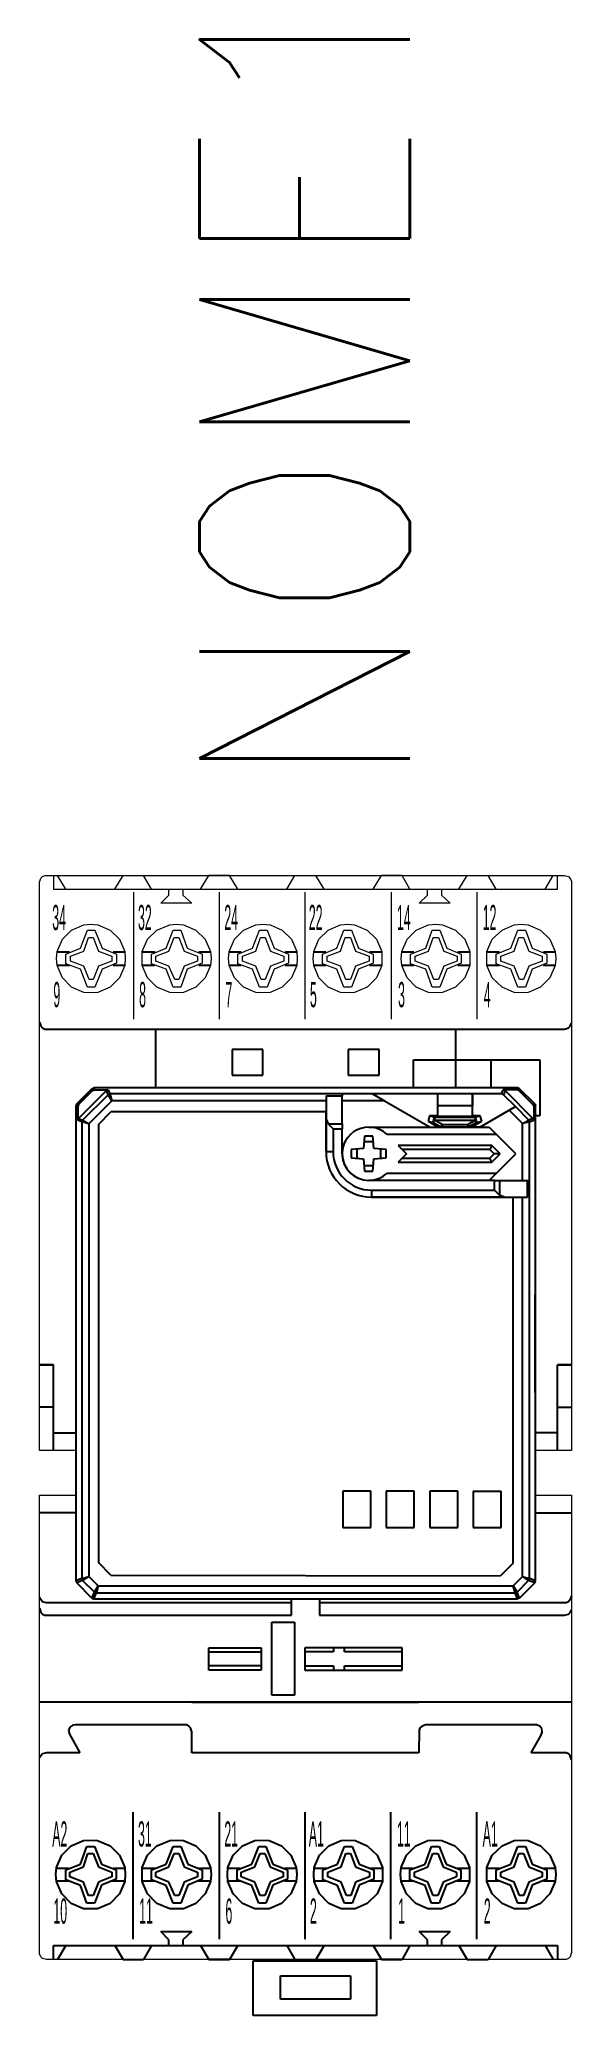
# Model space of a CAD drawing. Header units: millimetres. Extents: x -2 to 1.8, y 0 to 14.1.
import ezdxf
from ezdxf.enums import TextEntityAlignment as Align

# ---------------------------------------------------------------- set-up
doc = ezdxf.new("R2010")
doc.units = ezdxf.units.MM
doc.styles.add('ROMANS', font='romans.shx')
doc.styles.get("Standard").update_dxf_attribs({"font": 'arial.ttf'})

msp = doc.modelspace()

# ---------------------------------------------------------------- linework, layer by layer
at = {"color": 0, "lineweight": 0}
for p, q in [((-1.965, 8.096), (-1.956, 8.125)), ((-1.965, 4.037), (-1.965, 8.096)), ((-1.956, 8.125), (-1.944, 8.137)), ((-1.944, 8.137), (-1.927, 8.145)), ((-1.927, 8.145), (1.781, 8.145)), ((-1.865, 8.145), (-1.865, 8.046)), ((-1.777, 8.046), (-1.836, 8.145)), ((-1.428, 8.046), (-1.369, 8.145)), ((-1.369, 8.145), (-1.224, 8.145)), ((-1.165, 8.046), (-1.224, 8.145)), ((-0.816, 8.046), (-0.757, 8.145)), ((-0.757, 8.145), (-0.608, 8.145)), ((-0.608, 8.145), (-0.757, 8.145)), ((-0.757, 8.145), (-0.608, 8.145)), ((-0.741, 8.145), (-0.62, 8.145)), ((-0.549, 8.046), (-0.608, 8.145)), ((-0.2, 8.046), (-0.142, 8.145)), ((-0.142, 8.145), (0.008, 8.145)), ((0.067, 8.046), (0.008, 8.145)), ((0.416, 8.046), (0.475, 8.145)), ((0.624, 8.145), (0.475, 8.145)), ((0.475, 8.145), (0.624, 8.145)), ((0.487, 8.145), (0.608, 8.145)), ((0.678, 8.046), (0.624, 8.145)), ((1.028, 8.046), (1.086, 8.145)), ((1.086, 8.145), (1.236, 8.145)), ((1.295, 8.046), (1.236, 8.145)), ((1.644, 8.046), (1.702, 8.145)), ((1.732, 8.046), (1.732, 8.145)), ((1.781, 8.145), (1.811, 8.137)), ((1.781, 8.145), (1.781, 8.145)), ((1.811, 8.137), (1.827, 8.116)), ((1.827, 8.116), (1.831, 8.1)), ((1.831, 8.1), (1.831, 4.037)), ((-1.865, 8.046), (1.732, 8.046)), ((-1.295, 8.025), (-1.295, 7.117)), ((-1.099, 7.946), (-1.041, 8.004)), ((-0.878, 7.946), (-1.099, 7.946)), ((-1.041, 8.004), (-1.041, 8.046)), ((-0.941, 8.046), (-0.941, 8.004)), ((-0.941, 8.004), (-0.878, 7.946)), ((-0.683, 8.025), (-0.683, 7.117)), ((-0.071, 8.025), (-0.071, 7.117)), ((0.545, 8.025), (0.545, 7.117)), ((0.745, 7.946), (0.803, 8.004)), ((0.966, 7.946), (0.745, 7.946)), ((0.803, 8.004), (0.803, 8.046)), ((0.903, 8.046), (0.903, 8.004)), ((0.903, 8.004), (0.966, 7.946)), ((1.157, 8.025), (1.157, 7.117)), ((-1.736, 7.754), (-1.648, 7.792)), ((-1.648, 7.792), (-1.598, 7.796)), ((-1.598, 7.796), (-1.548, 7.792)), ((-1.548, 7.792), (-1.461, 7.754)), ((-1.128, 7.754), (-1.036, 7.792)), ((-1.036, 7.792), (-0.987, 7.796)), ((-0.987, 7.796), (-0.937, 7.792)), ((-0.937, 7.792), (-0.849, 7.754)), ((-0.508, 7.754), (-0.42, 7.792)), ((-0.42, 7.792), (-0.37, 7.796)), ((-0.37, 7.796), (-0.32, 7.792)), ((-0.32, 7.792), (-0.233, 7.754)), ((0.096, 7.754), (0.183, 7.792)), ((0.183, 7.792), (0.233, 7.796)), ((0.233, 7.796), (0.283, 7.792)), ((0.283, 7.792), (0.374, 7.754)), ((0.724, 7.754), (0.811, 7.792)), ((0.811, 7.792), (0.862, 7.796)), ((0.862, 7.796), (0.912, 7.792)), ((0.912, 7.792), (1.003, 7.754)), ((1.336, 7.754), (1.423, 7.792)), ((1.423, 7.792), (1.473, 7.796)), ((1.473, 7.796), (1.523, 7.792)), ((1.523, 7.792), (1.611, 7.754)), ((-1.84, 7.6), (-1.802, 7.688)), ((-1.802, 7.688), (-1.736, 7.754)), ((-1.777, 7.583), (-1.673, 7.625)), ((-1.673, 7.625), (-1.623, 7.754)), ((-1.673, 7.625), (-1.673, 7.625)), ((-1.648, 7.604), (-1.615, 7.7)), ((-1.623, 7.754), (-1.569, 7.754)), ((-1.615, 7.7), (-1.582, 7.7)), ((-1.582, 7.7), (-1.544, 7.604)), ((-1.569, 7.754), (-1.519, 7.625)), ((-1.519, 7.625), (-1.415, 7.583)), ((-1.461, 7.754), (-1.394, 7.688)), ((-1.394, 7.688), (-1.357, 7.6)), ((-1.232, 7.6), (-1.194, 7.688)), ((-1.194, 7.688), (-1.128, 7.754)), ((-1.165, 7.583), (-1.061, 7.625)), ((-1.061, 7.625), (-1.011, 7.754)), ((-1.061, 7.625), (-1.061, 7.625)), ((-1.041, 7.604), (-1.003, 7.7)), ((-1.011, 7.754), (-0.957, 7.754)), ((-1.003, 7.7), (-0.97, 7.7)), ((-0.97, 7.7), (-0.932, 7.604)), ((-0.957, 7.754), (-0.912, 7.625)), ((-0.912, 7.625), (-0.803, 7.583)), ((-0.849, 7.754), (-0.782, 7.688)), ((-0.782, 7.688), (-0.745, 7.6)), ((-0.612, 7.6), (-0.574, 7.688)), ((-0.574, 7.688), (-0.508, 7.754)), ((-0.549, 7.583), (-0.445, 7.625)), ((-0.445, 7.625), (-0.395, 7.754)), ((-0.445, 7.625), (-0.445, 7.625)), ((-0.42, 7.604), (-0.387, 7.7)), ((-0.395, 7.754), (-0.341, 7.754)), ((-0.387, 7.7), (-0.354, 7.7)), ((-0.354, 7.7), (-0.316, 7.604)), ((-0.341, 7.754), (-0.291, 7.625)), ((-0.291, 7.625), (-0.187, 7.583)), ((-0.233, 7.754), (-0.167, 7.688)), ((-0.167, 7.688), (-0.129, 7.6)), ((-0.008, 7.6), (0.029, 7.688)), ((0.029, 7.688), (0.096, 7.754)), ((0.054, 7.583), (0.158, 7.625)), ((0.158, 7.625), (0.208, 7.754)), ((0.158, 7.625), (0.158, 7.625)), ((0.183, 7.604), (0.216, 7.7)), ((0.208, 7.754), (0.262, 7.754)), ((0.216, 7.7), (0.254, 7.7)), ((0.254, 7.7), (0.291, 7.604)), ((0.262, 7.754), (0.312, 7.625)), ((0.312, 7.625), (0.416, 7.583)), ((0.374, 7.754), (0.441, 7.688)), ((0.441, 7.688), (0.479, 7.6)), ((0.62, 7.6), (0.658, 7.688)), ((0.658, 7.688), (0.724, 7.754)), ((0.683, 7.583), (0.791, 7.625)), ((0.791, 7.625), (0.837, 7.754)), ((0.791, 7.625), (0.791, 7.625)), ((0.811, 7.604), (0.845, 7.7)), ((0.837, 7.754), (0.891, 7.754)), ((0.845, 7.7), (0.882, 7.7)), ((0.882, 7.7), (0.92, 7.604)), ((0.891, 7.754), (0.941, 7.625)), ((0.941, 7.625), (1.045, 7.583)), ((1.003, 7.754), (1.07, 7.688)), ((1.07, 7.688), (1.107, 7.6)), ((1.228, 7.6), (1.265, 7.688)), ((1.265, 7.688), (1.336, 7.754)), ((1.295, 7.583), (1.399, 7.625)), ((1.399, 7.625), (1.448, 7.754)), ((1.399, 7.625), (1.399, 7.625)), ((1.423, 7.604), (1.457, 7.7)), ((1.448, 7.754), (1.503, 7.754)), ((1.457, 7.7), (1.49, 7.7)), ((1.49, 7.7), (1.527, 7.604)), ((1.503, 7.754), (1.552, 7.625)), ((1.552, 7.625), (1.656, 7.583)), ((1.611, 7.754), (1.677, 7.688)), ((1.677, 7.688), (1.715, 7.6)), ((-1.844, 7.55), (-1.84, 7.6)), ((-1.84, 7.5), (-1.844, 7.55)), ((-1.844, 7.55), (-1.844, 7.55)), ((-1.802, 7.413), (-1.84, 7.5)), ((-1.777, 7.513), (-1.777, 7.583)), ((-1.673, 7.475), (-1.777, 7.513)), ((-1.744, 7.567), (-1.648, 7.604)), ((-1.744, 7.533), (-1.744, 7.567)), ((-1.648, 7.496), (-1.744, 7.533)), ((-1.648, 7.604), (-1.648, 7.604)), ((-1.611, 7.4), (-1.648, 7.496)), ((-1.544, 7.496), (-1.582, 7.4)), ((-1.544, 7.604), (-1.448, 7.567)), ((-1.448, 7.533), (-1.544, 7.496)), ((-1.415, 7.517), (-1.519, 7.475)), ((-1.448, 7.567), (-1.448, 7.533)), ((-1.415, 7.583), (-1.415, 7.517)), ((-1.357, 7.5), (-1.394, 7.413)), ((-1.357, 7.6), (-1.353, 7.55)), ((-1.353, 7.55), (-1.357, 7.5)), ((-1.232, 7.55), (-1.232, 7.6)), ((-1.232, 7.5), (-1.232, 7.55)), ((-1.232, 7.55), (-1.232, 7.55)), ((-1.194, 7.413), (-1.232, 7.5)), ((-1.165, 7.513), (-1.165, 7.583)), ((-1.061, 7.475), (-1.165, 7.513)), ((-1.136, 7.567), (-1.041, 7.604)), ((-1.136, 7.533), (-1.136, 7.567)), ((-1.041, 7.496), (-1.136, 7.533)), ((-1.041, 7.604), (-1.041, 7.604)), ((-0.999, 7.4), (-1.041, 7.496)), ((-0.932, 7.496), (-0.97, 7.4)), ((-0.932, 7.604), (-0.837, 7.567)), ((-0.837, 7.533), (-0.932, 7.496)), ((-0.803, 7.517), (-0.912, 7.475)), ((-0.837, 7.567), (-0.837, 7.533)), ((-0.803, 7.583), (-0.803, 7.517)), ((-0.745, 7.5), (-0.782, 7.413)), ((-0.745, 7.6), (-0.741, 7.55)), ((-0.741, 7.55), (-0.745, 7.5)), ((-0.616, 7.55), (-0.612, 7.6)), ((-0.612, 7.5), (-0.616, 7.55)), ((-0.616, 7.55), (-0.616, 7.55)), ((-0.574, 7.413), (-0.612, 7.5)), ((-0.549, 7.513), (-0.549, 7.583)), ((-0.445, 7.475), (-0.549, 7.513)), ((-0.516, 7.567), (-0.42, 7.604)), ((-0.516, 7.533), (-0.516, 7.567)), ((-0.42, 7.496), (-0.516, 7.533)), ((-0.42, 7.604), (-0.42, 7.604)), ((-0.383, 7.4), (-0.42, 7.496)), ((-0.316, 7.496), (-0.354, 7.4)), ((-0.316, 7.604), (-0.221, 7.567)), ((-0.221, 7.533), (-0.316, 7.496)), ((-0.187, 7.517), (-0.291, 7.475)), ((-0.221, 7.567), (-0.221, 7.533)), ((-0.187, 7.583), (-0.187, 7.517)), ((-0.129, 7.5), (-0.167, 7.413)), ((-0.129, 7.6), (-0.125, 7.55)), ((-0.125, 7.55), (-0.129, 7.5)), ((-0.013, 7.55), (-0.008, 7.6)), ((-0.008, 7.5), (-0.013, 7.55)), ((-0.013, 7.55), (-0.013, 7.55)), ((0.029, 7.413), (-0.008, 7.5)), ((0.054, 7.513), (0.054, 7.583)), ((0.158, 7.475), (0.054, 7.513)), ((0.087, 7.567), (0.183, 7.604)), ((0.087, 7.533), (0.087, 7.567)), ((0.183, 7.496), (0.087, 7.533)), ((0.183, 7.604), (0.183, 7.604)), ((0.221, 7.4), (0.183, 7.496)), ((0.291, 7.496), (0.254, 7.4)), ((0.291, 7.604), (0.387, 7.567)), ((0.387, 7.533), (0.291, 7.496)), ((0.416, 7.517), (0.312, 7.475)), ((0.387, 7.567), (0.387, 7.533)), ((0.416, 7.583), (0.416, 7.517)), ((0.479, 7.5), (0.441, 7.413)), ((0.479, 7.6), (0.479, 7.55)), ((0.479, 7.55), (0.479, 7.5)), ((0.616, 7.55), (0.62, 7.6)), ((0.62, 7.5), (0.616, 7.55)), ((0.616, 7.55), (0.616, 7.55)), ((0.658, 7.413), (0.62, 7.5)), ((0.683, 7.513), (0.683, 7.583)), ((0.791, 7.475), (0.683, 7.513)), ((0.716, 7.567), (0.811, 7.604)), ((0.716, 7.533), (0.716, 7.567)), ((0.811, 7.496), (0.716, 7.533)), ((0.811, 7.604), (0.811, 7.604)), ((0.849, 7.4), (0.811, 7.496)), ((0.92, 7.496), (0.882, 7.4)), ((0.92, 7.604), (1.016, 7.567)), ((1.016, 7.533), (0.92, 7.496)), ((1.045, 7.517), (0.941, 7.475)), ((1.016, 7.567), (1.016, 7.533)), ((1.045, 7.583), (1.045, 7.517)), ((1.107, 7.5), (1.07, 7.413)), ((1.107, 7.6), (1.107, 7.55)), ((1.107, 7.55), (1.107, 7.5)), ((1.228, 7.55), (1.228, 7.6)), ((1.228, 7.5), (1.228, 7.55)), ((1.228, 7.55), (1.228, 7.55)), ((1.265, 7.413), (1.228, 7.5)), ((1.295, 7.513), (1.295, 7.583)), ((1.399, 7.475), (1.295, 7.513)), ((1.328, 7.567), (1.423, 7.604)), ((1.328, 7.533), (1.328, 7.567)), ((1.423, 7.496), (1.328, 7.533)), ((1.423, 7.604), (1.423, 7.604)), ((1.461, 7.4), (1.423, 7.496)), ((1.527, 7.496), (1.49, 7.4)), ((1.527, 7.604), (1.623, 7.567)), ((1.623, 7.533), (1.527, 7.496)), ((1.656, 7.517), (1.552, 7.475)), ((1.623, 7.567), (1.623, 7.533)), ((1.656, 7.583), (1.656, 7.517)), ((1.715, 7.5), (1.677, 7.413)), ((1.715, 7.6), (1.719, 7.55)), ((1.719, 7.55), (1.715, 7.5)), ((-1.736, 7.346), (-1.802, 7.413)), ((-1.648, 7.309), (-1.736, 7.346)), ((-1.623, 7.346), (-1.673, 7.475)), ((-1.569, 7.346), (-1.623, 7.346)), ((-1.582, 7.4), (-1.611, 7.4)), ((-1.519, 7.475), (-1.569, 7.346)), ((-1.461, 7.346), (-1.548, 7.309)), ((-1.394, 7.413), (-1.461, 7.346)), ((-1.128, 7.346), (-1.194, 7.413)), ((-1.036, 7.309), (-1.128, 7.346)), ((-1.011, 7.346), (-1.061, 7.475)), ((-0.957, 7.346), (-1.011, 7.346)), ((-0.97, 7.4), (-0.999, 7.4)), ((-0.912, 7.475), (-0.957, 7.346)), ((-0.849, 7.346), (-0.937, 7.309)), ((-0.782, 7.413), (-0.849, 7.346)), ((-0.508, 7.346), (-0.574, 7.413)), ((-0.42, 7.309), (-0.508, 7.346)), ((-0.395, 7.346), (-0.445, 7.475)), ((-0.341, 7.346), (-0.395, 7.346)), ((-0.354, 7.4), (-0.383, 7.4)), ((-0.291, 7.475), (-0.341, 7.346)), ((-0.233, 7.346), (-0.32, 7.309)), ((-0.167, 7.413), (-0.233, 7.346)), ((0.096, 7.346), (0.029, 7.413)), ((0.183, 7.309), (0.096, 7.346)), ((0.208, 7.346), (0.158, 7.475)), ((0.262, 7.346), (0.208, 7.346)), ((0.254, 7.4), (0.221, 7.4)), ((0.312, 7.475), (0.262, 7.346)), ((0.374, 7.346), (0.283, 7.309)), ((0.441, 7.413), (0.374, 7.346)), ((0.724, 7.346), (0.658, 7.413)), ((0.811, 7.309), (0.724, 7.346)), ((0.837, 7.346), (0.791, 7.475)), ((0.891, 7.346), (0.837, 7.346)), ((0.882, 7.4), (0.849, 7.4)), ((0.941, 7.475), (0.891, 7.346)), ((1.003, 7.346), (0.912, 7.309)), ((1.07, 7.413), (1.003, 7.346)), ((1.336, 7.346), (1.265, 7.413)), ((1.423, 7.309), (1.336, 7.346)), ((1.448, 7.346), (1.399, 7.475)), ((1.503, 7.346), (1.448, 7.346)), ((1.49, 7.4), (1.461, 7.4)), ((1.552, 7.475), (1.503, 7.346)), ((1.611, 7.346), (1.523, 7.309)), ((1.677, 7.413), (1.611, 7.346)), ((-1.598, 7.305), (-1.648, 7.309)), ((-1.548, 7.309), (-1.598, 7.305)), ((-0.987, 7.305), (-1.036, 7.309)), ((-0.937, 7.309), (-0.987, 7.305)), ((-0.37, 7.305), (-0.42, 7.309)), ((-0.32, 7.309), (-0.37, 7.305)), ((0.233, 7.305), (0.183, 7.309)), ((0.283, 7.309), (0.233, 7.305)), ((0.862, 7.305), (0.811, 7.309)), ((0.912, 7.309), (0.862, 7.305)), ((1.473, 7.305), (1.423, 7.309)), ((1.523, 7.309), (1.473, 7.305)), ((-1.705, 4.037), (-1.965, 4.037)), ((1.831, 4.037), (1.575, 4.037)), ((-1.965, 0.441), (-1.965, 3.717)), ((-1.965, 3.717), (-1.705, 3.717)), ((1.575, 3.717), (1.831, 3.717)), ((1.831, 3.717), (1.831, 0.45)), ((-1.956, 0.42), (-1.965, 0.441)), ((1.831, 0.45), (1.823, 0.42)), ((-1.944, 0.408), (-1.956, 0.42)), ((-1.915, 0.399), (-1.944, 0.408)), ((1.794, 0.399), (-1.915, 0.399)), ((1.811, 0.408), (1.794, 0.399)), ((1.823, 0.42), (1.811, 0.408))]:
    msp.add_line(p, q, dxfattribs=at)
at = {"color": 0}
for p, q in [((-1.752, 7.596), (-1.836, 7.596)), ((-1.836, 7.504), (-1.752, 7.504)), ((-1.357, 7.596), (-1.44, 7.596)), ((-1.44, 7.504), (-1.357, 7.504)), ((-1.14, 7.596), (-1.228, 7.596)), ((-1.228, 7.504), (-1.145, 7.504)), ((-0.745, 7.596), (-0.828, 7.596)), ((-0.828, 7.504), (-0.745, 7.504)), ((-0.525, 7.596), (-0.608, 7.596)), ((-0.608, 7.504), (-0.525, 7.504)), ((-0.125, 7.596), (-0.212, 7.596)), ((-0.212, 7.504), (-0.125, 7.504)), ((0.079, 7.596), (-0.004, 7.596)), ((-0.004, 7.504), (0.079, 7.504)), ((0.479, 7.596), (0.391, 7.596)), ((0.391, 7.504), (0.479, 7.504)), ((0.707, 7.596), (0.624, 7.596)), ((0.624, 7.504), (0.707, 7.504)), ((1.107, 7.596), (1.02, 7.596)), ((1.02, 7.504), (1.107, 7.504)), ((1.319, 7.596), (1.232, 7.596)), ((1.232, 7.504), (1.319, 7.504)), ((1.715, 7.596), (1.631, 7.596)), ((1.631, 7.504), (1.715, 7.504)), ((-1.965, 7.096), (-1.956, 7.067)), ((-1.956, 7.067), (-1.944, 7.055)), ((1.811, 7.055), (1.823, 7.067)), ((1.823, 7.067), (1.831, 7.088)), ((-1.944, 7.055), (-1.927, 7.047)), ((-1.927, 7.047), (1.781, 7.047)), ((-1.136, 7.047), (1.003, 7.047)), ((-1.136, 6.626), (-1.136, 7.047)), ((1.003, 7.047), (1.003, 6.626)), ((1.781, 7.047), (1.811, 7.055)), ((-0.37, 6.901), (-0.591, 6.901)), ((-0.591, 6.901), (-0.591, 6.718)), ((-0.37, 6.718), (-0.37, 6.901)), ((0.458, 6.901), (0.237, 6.901)), ((0.237, 6.901), (0.237, 6.718)), ((0.458, 6.718), (0.458, 6.901)), ((0.703, 6.626), (0.703, 6.826)), ((0.703, 6.826), (1.606, 6.826)), ((1.257, 6.826), (1.257, 6.626)), ((1.606, 6.826), (1.606, 6.426)), ((-0.591, 6.718), (-0.37, 6.718)), ((-0.591, 6.718), (-0.591, 6.718)), ((0.237, 6.718), (0.458, 6.718)), ((-1.705, 6.498), (-1.705, 3.104)), ((-1.705, 6.498), (-1.692, 6.493)), ((-1.699, 6.512), (-1.591, 6.62)), ((-1.699, 6.512), (-1.687, 6.507)), ((-1.687, 6.409), (-1.488, 6.607)), ((-1.687, 6.507), (-1.586, 6.607)), ((-1.657, 6.397), (-1.476, 6.578)), ((-1.449, 6.533), (-1.612, 6.37)), ((-1.591, 6.62), (-1.586, 6.607)), ((1.447, 6.626), (-1.577, 6.626)), ((-1.577, 6.626), (-1.572, 6.613)), ((-1.572, 6.613), (-1.474, 6.613)), ((-1.476, 6.578), (-1.488, 6.607)), ((-1.474, 6.613), (-1.462, 6.583)), ((0.195, 6.583), (-1.462, 6.583)), ((0.08, 6.533), (-1.449, 6.533)), ((0.08, 6.569), (0.08, 6.404)), ((0.08, 6.569), (0.195, 6.569)), ((0.195, 6.583), (0.195, 6.584)), ((0.411, 6.584), (0.195, 6.584)), ((0.195, 6.369), (0.195, 6.569)), ((0.497, 6.534), (0.195, 6.534)), ((0.411, 6.584), (0.411, 6.584)), ((0.875, 6.584), (0.411, 6.584)), ((0.497, 6.534), (0.823, 6.346)), ((1.125, 6.584), (0.875, 6.584)), ((0.875, 6.584), (0.875, 6.426)), ((0.875, 6.584), (0.875, 6.498)), ((1.125, 6.498), (0.875, 6.498)), ((0.875, 6.498), (0.875, 6.424)), ((1.332, 6.584), (1.125, 6.584)), ((1.125, 6.498), (1.125, 6.584)), ((1.125, 6.584), (1.125, 6.498)), ((1.125, 6.424), (1.125, 6.498)), ((1.332, 6.584), (1.344, 6.613)), ((1.441, 6.613), (1.344, 6.613)), ((1.358, 6.607), (1.346, 6.578)), ((1.346, 6.578), (1.431, 6.493)), ((1.358, 6.607), (1.556, 6.409)), ((1.447, 6.626), (1.441, 6.613)), ((1.461, 6.62), (1.455, 6.607)), ((1.556, 6.507), (1.455, 6.607)), ((1.569, 6.512), (1.461, 6.62)), ((1.569, 6.512), (1.556, 6.507)), ((1.575, 6.498), (1.562, 6.493)), ((1.575, 3.104), (1.575, 6.498)), ((-1.692, 6.493), (-1.692, 6.395)), ((-1.662, 6.383), (-1.692, 6.395)), ((-1.687, 6.409), (-1.657, 6.397)), ((-1.662, 6.383), (-1.662, 3.122)), ((-1.612, 6.37), (-1.612, 3.135)), ((-1.545, 6.366), (-1.455, 6.456)), ((-1.545, 6.366), (-1.545, 3.236)), ((0.08, 6.456), (-1.455, 6.456)), ((0.08, 6.171), (0.08, 6.456)), ((0.08, 6.404), (0.08, 6.171)), ((0.094, 6.369), (0.195, 6.369)), ((0.809, 6.389), (0.878, 6.349)), ((0.809, 6.389), (0.845, 6.379)), ((0.875, 6.426), (0.819, 6.426)), ((0.855, 6.416), (0.819, 6.426)), ((0.845, 6.379), (0.898, 6.349)), ((1.144, 6.416), (0.855, 6.416)), ((0.855, 6.396), (1.144, 6.396)), ((0.908, 6.366), (0.855, 6.396)), ((0.875, 6.424), (1.125, 6.424)), ((0.908, 6.366), (1.092, 6.366)), ((1.092, 6.366), (1.144, 6.396)), ((1.154, 6.379), (1.102, 6.349)), ((1.121, 6.349), (1.191, 6.389)), ((1.181, 6.426), (1.125, 6.426)), ((1.181, 6.426), (1.144, 6.416)), ((1.154, 6.379), (1.191, 6.389)), ((1.177, 6.346), (1.386, 6.467)), ((1.483, 6.371), (1.386, 6.467)), ((1.431, 6.493), (1.431, 6.493)), ((1.527, 6.397), (1.431, 6.493)), ((1.483, 5.966), (1.483, 6.371)), ((1.556, 6.409), (1.527, 6.397)), ((1.533, 6.383), (1.562, 6.395)), ((1.533, 5.966), (1.533, 6.383)), ((1.562, 6.493), (1.562, 6.395)), ((1.606, 6.426), (1.575, 6.426)), ((1.606, 6.426), (1.606, 6.426)), ((0.13, 6.333), (0.195, 6.333)), ((0.13, 6.333), (0.13, 6.171)), ((0.195, 6.156), (0.195, 6.333)), ((0.355, 6.281), (0.347, 6.194)), ((0.418, 6.241), (0.351, 6.241)), ((0.415, 6.281), (0.355, 6.281)), ((0.385, 6.346), (1.245, 6.346)), ((0.422, 6.194), (0.415, 6.281)), ((0.513, 6.296), (1.295, 6.296)), ((0.594, 6.216), (0.654, 6.156)), ((1.262, 6.216), (0.594, 6.216)), ((0.875, 6.346), (0.875, 6.346)), ((0.898, 6.349), (0.878, 6.349)), ((0.892, 6.346), (0.908, 6.346)), ((1.092, 6.346), (0.908, 6.346)), ((1.092, 6.346), (0.908, 6.346)), ((1.092, 6.346), (0.908, 6.346)), ((1.092, 6.346), (1.108, 6.346)), ((1.121, 6.349), (1.102, 6.349)), ((1.108, 6.346), (1.111, 6.346)), ((1.125, 6.346), (1.108, 6.346)), ((1.125, 6.346), (1.111, 6.346)), ((1.177, 6.346), (1.125, 6.346)), ((1.125, 6.346), (1.125, 6.346)), ((1.245, 6.346), (1.295, 6.296)), ((1.262, 6.216), (1.25, 6.187)), ((1.322, 6.156), (1.262, 6.216)), ((1.435, 6.156), (1.295, 6.296)), ((0.347, 6.194), (0.26, 6.186)), ((0.26, 6.186), (0.26, 6.126)), ((0.26, 6.126), (0.347, 6.119)), ((0.3, 6.19), (0.3, 6.123)), ((0.347, 6.119), (0.355, 6.031)), ((0.351, 6.071), (0.418, 6.071)), ((0.415, 6.031), (0.422, 6.119)), ((0.51, 6.186), (0.422, 6.194)), ((0.422, 6.119), (0.51, 6.126)), ((0.47, 6.123), (0.47, 6.19)), ((0.51, 6.126), (0.51, 6.186)), ((0.654, 6.156), (0.594, 6.096)), ((0.594, 6.096), (1.262, 6.096)), ((1.25, 6.187), (0.623, 6.187)), ((0.623, 6.125), (1.25, 6.125)), ((1.28, 6.156), (1.25, 6.187)), ((1.25, 6.125), (1.28, 6.156)), ((1.262, 6.096), (1.25, 6.125)), ((1.262, 6.096), (1.322, 6.156)), ((1.322, 6.156), (1.28, 6.156)), ((1.295, 6.016), (1.435, 6.156)), ((0.355, 6.031), (0.415, 6.031)), ((1.282, 5.966), (0.385, 5.966)), ((1.295, 6.016), (0.513, 6.016)), ((1.245, 5.966), (1.295, 6.016)), ((1.282, 5.896), (1.282, 5.966)), ((1.317, 5.966), (1.517, 5.966)), ((1.317, 5.966), (1.317, 5.861)), ((1.517, 5.846), (1.517, 5.966)), ((1.532, 5.966), (1.533, 5.966)), ((1.532, 3.122), (1.532, 5.966)), ((0.405, 5.896), (1.282, 5.896)), ((0.405, 5.846), (1.353, 5.846)), ((1.353, 5.846), (0.405, 5.846)), ((1.353, 5.846), (1.517, 5.846)), ((1.415, 3.231), (1.415, 5.846)), ((1.482, 3.135), (1.482, 5.846)), ((1.569, 5.151), (1.569, 4.451)), ((1.572, 5.151), (1.569, 5.151)), ((1.569, 5.151), (1.572, 5.151)), ((1.572, 5.151), (1.572, 4.451)), ((-1.965, 4.649), (-1.965, 4.649)), ((-1.965, 4.649), (-1.965, 4.649)), ((-1.865, 4.649), (-1.965, 4.649)), ((-1.965, 4.649), (-1.865, 4.649)), ((-1.865, 4.041), (-1.865, 4.649)), ((1.732, 4.033), (1.732, 4.649)), ((1.732, 4.649), (1.831, 4.649)), ((1.831, 4.649), (1.732, 4.649)), ((1.831, 4.649), (1.831, 4.649)), ((1.831, 4.649), (1.831, 4.649)), ((1.569, 4.451), (1.572, 4.451)), ((1.569, 4.451), (1.572, 4.451)), ((-1.865, 4.345), (-1.965, 4.345)), ((1.415, 3.486), (1.415, 4.301)), ((1.732, 4.345), (1.831, 4.345)), ((-1.865, 4.162), (-1.705, 4.162)), ((1.732, 4.162), (1.575, 4.162)), ((0.2, 3.746), (0.2, 3.486)), ((0.4, 3.746), (0.2, 3.746)), ((0.4, 3.486), (0.4, 3.746)), ((0.51, 3.746), (0.51, 3.486)), ((0.71, 3.746), (0.51, 3.746)), ((0.71, 3.486), (0.71, 3.746)), ((0.82, 3.746), (0.82, 3.486)), ((1.02, 3.746), (0.82, 3.746)), ((1.02, 3.486), (1.02, 3.746)), ((1.13, 3.746), (1.33, 3.746)), ((1.13, 3.746), (1.13, 3.486)), ((1.33, 3.486), (1.33, 3.746)), ((-1.705, 3.592), (-1.965, 3.592)), ((1.575, 3.592), (1.831, 3.592)), ((0.2, 3.486), (0.4, 3.486)), ((0.51, 3.486), (0.71, 3.486)), ((0.82, 3.486), (1.02, 3.486)), ((1.13, 3.486), (1.33, 3.486)), ((1.414, 3.486), (1.414, 3.486)), ((1.414, 3.486), (1.415, 3.486)), ((1.415, 3.486), (1.414, 3.486)), ((-1.662, 3.122), (-1.705, 3.104)), ((-1.657, 3.108), (-1.699, 3.09)), ((-1.573, 3.025), (-1.657, 3.108)), ((-1.612, 3.135), (-1.547, 3.069)), ((-1.455, 3.146), (-1.545, 3.236)), ((-1.455, 3.146), (1.325, 3.141)), ((1.415, 3.231), (1.325, 3.141)), ((1.416, 3.069), (1.482, 3.135)), ((1.443, 3.025), (1.526, 3.108)), ((1.569, 3.09), (1.526, 3.108)), ((1.575, 3.104), (1.532, 3.122)), ((-1.956, 2.972), (-1.965, 2.989)), ((-1.944, 2.955), (-1.956, 2.972)), ((-1.591, 2.982), (-1.699, 3.09)), ((-1.591, 2.982), (-1.573, 3.025)), ((-1.577, 2.976), (-1.559, 3.019)), ((-1.577, 2.976), (1.447, 2.976)), ((-1.559, 3.019), (1.429, 3.019)), ((-1.547, 3.069), (1.416, 3.069)), ((-0.167, 2.859), (-0.167, 2.976)), ((0.033, 2.976), (0.033, 2.859)), ((1.447, 2.976), (1.429, 3.019)), ((1.461, 2.982), (1.443, 3.025)), ((1.461, 2.982), (1.569, 3.09)), ((1.823, 2.972), (1.811, 2.955)), ((1.831, 2.997), (1.823, 2.972)), ((-1.965, 2.909), (-1.956, 2.88)), ((-1.956, 2.88), (-1.944, 2.868)), ((-1.915, 2.947), (-1.944, 2.955)), ((-1.944, 2.868), (-1.927, 2.859)), ((-1.927, 2.859), (-0.167, 2.859)), ((-0.167, 2.947), (-1.915, 2.947)), ((1.794, 2.947), (0.033, 2.947)), ((0.033, 2.859), (1.781, 2.859)), ((1.781, 2.859), (1.811, 2.868)), ((1.811, 2.955), (1.794, 2.947)), ((1.811, 2.868), (1.823, 2.88)), ((1.823, 2.88), (1.831, 2.897)), ((-0.308, 2.289), (-0.308, 2.809)), ((-0.308, 2.809), (-0.146, 2.809)), ((-0.146, 2.809), (-0.146, 2.289)), ((-0.757, 2.468), (-0.757, 2.626)), ((-0.757, 2.626), (-0.383, 2.626)), ((-0.757, 2.597), (-0.383, 2.597)), ((-0.383, 2.626), (-0.383, 2.468)), ((0.624, 2.626), (-0.071, 2.626)), ((-0.071, 2.626), (-0.071, 2.468)), ((0.133, 2.597), (-0.071, 2.597)), ((0.133, 2.626), (0.133, 2.597)), ((0.212, 2.597), (0.212, 2.626)), ((0.624, 2.597), (0.212, 2.597)), ((0.624, 2.468), (0.624, 2.626)), ((-0.383, 2.497), (-0.757, 2.497)), ((-0.383, 2.468), (-0.757, 2.468)), ((-0.071, 2.497), (0.133, 2.497)), ((-0.071, 2.468), (0.624, 2.468)), ((0.133, 2.497), (0.133, 2.468)), ((0.212, 2.468), (0.212, 2.497)), ((0.212, 2.497), (0.624, 2.497)), ((-0.146, 2.289), (-0.308, 2.289)), ((1.831, 2.239), (-1.965, 2.239)), ((-0.878, 2.239), (0.741, 2.239)), ((-1.748, 2.06), (-1.757, 2.035)), ((-1.757, 2.035), (-1.752, 2.01)), ((-1.752, 2.01), (-1.677, 1.877)), ((-1.727, 2.073), (-1.748, 2.06)), ((-1.707, 2.077), (-1.727, 2.073)), ((-0.916, 2.077), (-1.707, 2.077)), ((-0.899, 2.068), (-0.916, 2.077)), ((-0.887, 2.056), (-0.899, 2.068)), ((-0.878, 2.027), (-0.887, 2.056)), ((-0.878, 1.877), (-0.878, 2.027)), ((0.745, 2.039), (0.741, 1.877)), ((0.749, 2.056), (0.745, 2.039)), ((0.766, 2.068), (0.749, 2.056)), ((0.791, 2.077), (0.766, 2.068)), ((1.582, 2.077), (0.791, 2.077)), ((1.544, 1.877), (1.615, 2.002)), ((1.606, 2.068), (1.582, 2.077)), ((1.619, 2.048), (1.606, 2.068)), ((1.615, 2.002), (1.623, 2.023)), ((1.623, 2.023), (1.619, 2.048)), ((-1.956, 1.856), (-1.965, 1.84)), ((-1.944, 1.869), (-1.956, 1.856)), ((-1.915, 1.877), (-1.944, 1.869)), ((-1.677, 1.877), (-1.915, 1.877)), ((0.741, 1.877), (-0.878, 1.877)), ((1.794, 1.877), (1.544, 1.877)), ((1.811, 1.869), (1.794, 1.877)), ((1.823, 1.856), (1.811, 1.869)), ((1.831, 1.827), (1.823, 1.856)), ((-1.299, 1.453), (-1.299, 0.545)), ((-0.683, 1.453), (-0.683, 0.545)), ((-0.071, 1.453), (-0.071, 0.545)), ((0.541, 1.453), (0.541, 0.545)), ((1.153, 1.453), (1.153, 0.545)), ((-1.844, 1.057), (-1.806, 1.145)), ((-1.806, 1.145), (-1.74, 1.211)), ((-1.74, 1.211), (-1.652, 1.249)), ((-1.673, 1.082), (-1.627, 1.207)), ((-1.652, 1.249), (-1.602, 1.253)), ((-1.652, 1.061), (-1.619, 1.157)), ((-1.627, 1.207), (-1.573, 1.207)), ((-1.619, 1.157), (-1.582, 1.157)), ((-1.602, 1.253), (-1.552, 1.249)), ((-1.582, 1.157), (-1.544, 1.061)), ((-1.573, 1.207), (-1.523, 1.082)), ((-1.552, 1.249), (-1.461, 1.211)), ((-1.461, 1.211), (-1.394, 1.145)), ((-1.394, 1.145), (-1.357, 1.057)), ((-1.232, 1.057), (-1.194, 1.145)), ((-1.194, 1.145), (-1.128, 1.211)), ((-1.128, 1.211), (-1.036, 1.249)), ((-1.061, 1.082), (-1.011, 1.207)), ((-1.041, 1.061), (-1.003, 1.157)), ((-1.036, 1.249), (-0.987, 1.253)), ((-1.011, 1.207), (-0.957, 1.207)), ((-1.003, 1.157), (-0.97, 1.157)), ((-0.987, 1.253), (-0.937, 1.249)), ((-0.97, 1.157), (-0.932, 1.061)), ((-0.957, 1.207), (-0.907, 1.082)), ((-0.937, 1.249), (-0.849, 1.211)), ((-0.849, 1.211), (-0.782, 1.145)), ((-0.782, 1.145), (-0.745, 1.057)), ((-0.62, 1.057), (-0.583, 1.145)), ((-0.583, 1.145), (-0.516, 1.211)), ((-0.516, 1.211), (-0.429, 1.249)), ((-0.45, 1.082), (-0.399, 1.207)), ((-0.429, 1.249), (-0.375, 1.253)), ((-0.429, 1.061), (-0.391, 1.157)), ((-0.399, 1.207), (-0.35, 1.207)), ((-0.391, 1.157), (-0.358, 1.157)), ((-0.375, 1.253), (-0.325, 1.249)), ((-0.358, 1.157), (-0.32, 1.061)), ((-0.35, 1.207), (-0.3, 1.082)), ((-0.325, 1.249), (-0.237, 1.211)), ((-0.237, 1.211), (-0.171, 1.145)), ((-0.171, 1.145), (-0.133, 1.057)), ((-0.004, 1.057), (0.033, 1.145)), ((0.033, 1.145), (0.1, 1.211)), ((0.1, 1.211), (0.187, 1.249)), ((0.162, 1.082), (0.212, 1.207)), ((0.187, 1.249), (0.237, 1.253)), ((0.187, 1.061), (0.221, 1.157)), ((0.212, 1.207), (0.266, 1.207)), ((0.221, 1.157), (0.254, 1.157)), ((0.237, 1.253), (0.287, 1.249)), ((0.254, 1.157), (0.291, 1.061)), ((0.266, 1.207), (0.316, 1.082)), ((0.287, 1.249), (0.374, 1.211)), ((0.374, 1.211), (0.445, 1.145)), ((0.445, 1.145), (0.483, 1.057)), ((0.616, 1.057), (0.653, 1.145)), ((0.653, 1.145), (0.72, 1.211)), ((0.72, 1.211), (0.807, 1.249)), ((0.787, 1.082), (0.832, 1.207)), ((0.807, 1.249), (0.857, 1.253)), ((0.807, 1.061), (0.841, 1.157)), ((0.832, 1.207), (0.887, 1.207)), ((0.841, 1.157), (0.878, 1.157)), ((0.857, 1.253), (0.907, 1.249)), ((0.878, 1.157), (0.916, 1.061)), ((0.887, 1.207), (0.937, 1.082)), ((0.907, 1.249), (0.999, 1.211)), ((0.999, 1.211), (1.065, 1.145)), ((1.065, 1.145), (1.103, 1.057)), ((1.228, 1.057), (1.265, 1.145)), ((1.265, 1.145), (1.336, 1.211)), ((1.336, 1.211), (1.423, 1.249)), ((1.399, 1.082), (1.448, 1.207)), ((1.423, 1.249), (1.473, 1.253)), ((1.423, 1.061), (1.457, 1.157)), ((1.448, 1.207), (1.503, 1.207)), ((1.457, 1.157), (1.49, 1.157)), ((1.473, 1.253), (1.523, 1.249)), ((1.49, 1.157), (1.527, 1.061)), ((1.503, 1.207), (1.552, 1.082)), ((1.523, 1.249), (1.611, 1.211)), ((1.611, 1.211), (1.677, 1.145)), ((1.677, 1.145), (1.715, 1.057)), ((-1.848, 1.007), (-1.844, 1.057)), ((-1.844, 0.957), (-1.848, 1.007)), ((-1.848, 1.007), (-1.848, 1.007)), ((-1.757, 1.049), (-1.84, 1.049)), ((-1.777, 1.041), (-1.673, 1.082)), ((-1.777, 0.97), (-1.777, 1.041)), ((-1.748, 1.024), (-1.652, 1.061)), ((-1.748, 0.991), (-1.748, 1.024)), ((-1.652, 0.953), (-1.748, 0.991)), ((-1.673, 1.082), (-1.673, 1.082)), ((-1.652, 1.061), (-1.652, 1.061)), ((-1.544, 1.061), (-1.448, 1.024)), ((-1.448, 0.991), (-1.544, 0.953)), ((-1.523, 1.082), (-1.419, 1.041)), ((-1.448, 1.024), (-1.448, 0.991)), ((-1.357, 1.049), (-1.44, 1.049)), ((-1.419, 1.041), (-1.419, 0.974)), ((-1.357, 1.057), (-1.353, 1.007)), ((-1.353, 1.007), (-1.357, 0.957)), ((-1.232, 1.007), (-1.232, 1.057)), ((-1.232, 0.957), (-1.232, 1.007)), ((-1.232, 1.007), (-1.232, 1.007)), ((-1.14, 1.049), (-1.228, 1.049)), ((-1.165, 1.041), (-1.061, 1.082)), ((-1.165, 0.97), (-1.165, 1.041)), ((-1.136, 1.024), (-1.041, 1.061)), ((-1.136, 0.991), (-1.136, 1.024)), ((-1.041, 0.953), (-1.136, 0.991)), ((-1.061, 1.082), (-1.061, 1.082)), ((-1.041, 1.061), (-1.041, 1.061)), ((-0.932, 1.061), (-0.837, 1.024)), ((-0.837, 0.991), (-0.932, 0.953)), ((-0.907, 1.082), (-0.803, 1.041)), ((-0.837, 1.024), (-0.837, 0.991)), ((-0.745, 1.049), (-0.828, 1.049)), ((-0.803, 1.041), (-0.803, 0.974)), ((-0.745, 1.057), (-0.741, 1.007)), ((-0.741, 1.007), (-0.745, 0.957)), ((-0.624, 1.007), (-0.62, 1.057)), ((-0.62, 0.957), (-0.624, 1.007)), ((-0.624, 1.007), (-0.624, 1.007)), ((-0.533, 1.049), (-0.616, 1.049)), ((-0.554, 1.041), (-0.45, 1.082)), ((-0.554, 0.97), (-0.554, 1.041)), ((-0.525, 1.024), (-0.429, 1.061)), ((-0.525, 0.991), (-0.525, 1.024)), ((-0.429, 0.953), (-0.525, 0.991)), ((-0.45, 1.082), (-0.45, 1.082)), ((-0.429, 1.061), (-0.429, 1.061)), ((-0.32, 1.061), (-0.225, 1.024)), ((-0.225, 0.991), (-0.32, 0.953)), ((-0.3, 1.082), (-0.196, 1.041)), ((-0.225, 1.024), (-0.225, 0.991)), ((-0.133, 1.049), (-0.216, 1.049)), ((-0.196, 1.041), (-0.196, 0.974)), ((-0.133, 1.057), (-0.129, 1.007)), ((-0.129, 1.007), (-0.133, 0.957)), ((-0.008, 1.007), (-0.004, 1.057)), ((-0.004, 0.957), (-0.008, 1.007)), ((-0.008, 1.007), (-0.008, 1.007)), ((0.083, 1.049), (0, 1.049)), ((0.058, 1.041), (0.162, 1.082)), ((0.058, 0.97), (0.058, 1.041)), ((0.092, 1.024), (0.187, 1.061)), ((0.092, 0.991), (0.092, 1.024)), ((0.187, 0.953), (0.092, 0.991)), ((0.162, 1.082), (0.162, 1.082)), ((0.187, 1.061), (0.187, 1.061)), ((0.291, 1.061), (0.391, 1.024)), ((0.391, 0.991), (0.291, 0.953)), ((0.316, 1.082), (0.42, 1.041)), ((0.391, 1.024), (0.391, 0.991)), ((0.483, 1.049), (0.395, 1.049)), ((0.42, 1.041), (0.42, 0.974)), ((0.483, 1.057), (0.483, 1.007)), ((0.483, 1.007), (0.483, 0.957)), ((0.612, 1.007), (0.616, 1.057)), ((0.616, 0.957), (0.612, 1.007)), ((0.612, 1.007), (0.612, 1.007)), ((0.703, 1.049), (0.62, 1.049)), ((0.678, 1.041), (0.787, 1.082)), ((0.678, 0.97), (0.678, 1.041)), ((0.712, 1.024), (0.807, 1.061)), ((0.712, 0.991), (0.712, 1.024)), ((0.807, 0.953), (0.712, 0.991)), ((0.787, 1.082), (0.787, 1.082)), ((0.807, 1.061), (0.807, 1.061)), ((0.916, 1.061), (1.011, 1.024)), ((1.011, 0.991), (0.916, 0.953)), ((0.937, 1.082), (1.041, 1.041)), ((1.011, 1.024), (1.011, 0.991)), ((1.103, 1.049), (1.016, 1.049)), ((1.041, 1.041), (1.041, 0.974)), ((1.103, 1.057), (1.103, 1.007)), ((1.103, 1.007), (1.103, 0.957)), ((1.228, 1.007), (1.228, 1.057)), ((1.228, 0.957), (1.228, 1.007)), ((1.228, 1.007), (1.228, 1.007)), ((1.319, 1.049), (1.232, 1.049)), ((1.295, 1.041), (1.399, 1.082)), ((1.295, 0.97), (1.295, 1.041)), ((1.328, 1.024), (1.423, 1.061)), ((1.328, 0.991), (1.328, 1.024)), ((1.423, 0.953), (1.328, 0.991)), ((1.399, 1.082), (1.399, 1.082)), ((1.423, 1.061), (1.423, 1.061)), ((1.527, 1.061), (1.623, 1.024)), ((1.623, 0.991), (1.527, 0.953)), ((1.552, 1.082), (1.656, 1.041)), ((1.623, 1.024), (1.623, 0.991)), ((1.715, 1.049), (1.631, 1.049)), ((1.656, 1.041), (1.656, 0.974)), ((1.715, 1.057), (1.719, 1.007)), ((1.719, 1.007), (1.715, 0.957)), ((-1.806, 0.87), (-1.844, 0.957)), ((-1.84, 0.961), (-1.757, 0.961)), ((-1.74, 0.799), (-1.806, 0.87)), ((-1.673, 0.928), (-1.777, 0.97)), ((-1.627, 0.803), (-1.673, 0.928)), ((-1.615, 0.857), (-1.652, 0.953)), ((-1.582, 0.857), (-1.615, 0.857)), ((-1.544, 0.953), (-1.582, 0.857)), ((-1.523, 0.932), (-1.573, 0.803)), ((-1.419, 0.974), (-1.523, 0.932)), ((-1.394, 0.87), (-1.461, 0.799)), ((-1.451, 0.961), (-1.357, 0.961)), ((-1.357, 0.957), (-1.394, 0.87)), ((-1.194, 0.87), (-1.232, 0.957)), ((-1.228, 0.961), (-1.14, 0.961)), ((-1.128, 0.799), (-1.194, 0.87)), ((-1.061, 0.928), (-1.165, 0.97)), ((-1.011, 0.803), (-1.061, 0.928)), ((-0.999, 0.857), (-1.041, 0.953)), ((-0.97, 0.857), (-0.999, 0.857)), ((-0.932, 0.953), (-0.97, 0.857)), ((-0.907, 0.932), (-0.957, 0.803)), ((-0.803, 0.974), (-0.907, 0.932)), ((-0.782, 0.87), (-0.849, 0.799)), ((-0.828, 0.961), (-0.745, 0.961)), ((-0.745, 0.957), (-0.782, 0.87)), ((-0.583, 0.87), (-0.62, 0.957)), ((-0.616, 0.961), (-0.533, 0.961)), ((-0.516, 0.799), (-0.583, 0.87)), ((-0.45, 0.928), (-0.554, 0.97)), ((-0.399, 0.803), (-0.45, 0.928)), ((-0.391, 0.857), (-0.429, 0.953)), ((-0.358, 0.857), (-0.391, 0.857)), ((-0.32, 0.953), (-0.358, 0.857)), ((-0.3, 0.932), (-0.35, 0.803)), ((-0.196, 0.974), (-0.3, 0.932)), ((-0.171, 0.87), (-0.237, 0.799)), ((-0.216, 0.961), (-0.133, 0.961)), ((-0.133, 0.957), (-0.171, 0.87)), ((0.033, 0.87), (-0.004, 0.957)), ((0, 0.961), (0.083, 0.961)), ((0.1, 0.799), (0.033, 0.87)), ((0.162, 0.928), (0.058, 0.97)), ((0.212, 0.803), (0.162, 0.928)), ((0.225, 0.857), (0.187, 0.953)), ((0.258, 0.857), (0.225, 0.857)), ((0.291, 0.953), (0.258, 0.857)), ((0.316, 0.932), (0.266, 0.803)), ((0.42, 0.974), (0.316, 0.932)), ((0.445, 0.87), (0.374, 0.799)), ((0.395, 0.961), (0.483, 0.961)), ((0.483, 0.957), (0.445, 0.87)), ((0.653, 0.87), (0.616, 0.957)), ((0.62, 0.961), (0.703, 0.961)), ((0.72, 0.799), (0.653, 0.87)), ((0.787, 0.928), (0.678, 0.97)), ((0.832, 0.803), (0.787, 0.928)), ((0.845, 0.857), (0.807, 0.953)), ((0.878, 0.857), (0.845, 0.857)), ((0.916, 0.953), (0.878, 0.857)), ((0.937, 0.932), (0.887, 0.803)), ((1.041, 0.974), (0.937, 0.932)), ((1.065, 0.87), (0.999, 0.799)), ((1.016, 0.961), (1.103, 0.961)), ((1.103, 0.957), (1.065, 0.87)), ((1.265, 0.87), (1.228, 0.957)), ((1.232, 0.961), (1.319, 0.961)), ((1.336, 0.799), (1.265, 0.87)), ((1.399, 0.928), (1.295, 0.97)), ((1.448, 0.803), (1.399, 0.928)), ((1.461, 0.857), (1.423, 0.953)), ((1.49, 0.857), (1.461, 0.857)), ((1.527, 0.953), (1.49, 0.857)), ((1.552, 0.932), (1.503, 0.803)), ((1.656, 0.974), (1.552, 0.932)), ((1.677, 0.87), (1.611, 0.799)), ((1.631, 0.961), (1.715, 0.961)), ((1.715, 0.957), (1.677, 0.87)), ((-1.652, 0.762), (-1.74, 0.799)), ((-1.602, 0.762), (-1.652, 0.762)), ((-1.573, 0.803), (-1.627, 0.803)), ((-1.552, 0.762), (-1.602, 0.762)), ((-1.461, 0.799), (-1.552, 0.762)), ((-1.036, 0.762), (-1.128, 0.799)), ((-0.987, 0.762), (-1.036, 0.762)), ((-0.957, 0.803), (-1.011, 0.803)), ((-0.937, 0.762), (-0.987, 0.762)), ((-0.849, 0.799), (-0.937, 0.762)), ((-0.429, 0.762), (-0.516, 0.799)), ((-0.375, 0.762), (-0.429, 0.762)), ((-0.35, 0.803), (-0.399, 0.803)), ((-0.325, 0.762), (-0.375, 0.762)), ((-0.237, 0.799), (-0.325, 0.762)), ((0.187, 0.762), (0.1, 0.799)), ((0.237, 0.762), (0.187, 0.762)), ((0.266, 0.803), (0.212, 0.803)), ((0.287, 0.762), (0.237, 0.762)), ((0.374, 0.799), (0.287, 0.762)), ((0.807, 0.762), (0.72, 0.799)), ((0.857, 0.762), (0.807, 0.762)), ((0.887, 0.803), (0.832, 0.803)), ((0.907, 0.762), (0.857, 0.762)), ((0.999, 0.799), (0.907, 0.762)), ((1.423, 0.762), (1.336, 0.799)), ((1.473, 0.762), (1.423, 0.762)), ((1.503, 0.803), (1.448, 0.803)), ((1.523, 0.762), (1.473, 0.762)), ((1.611, 0.799), (1.523, 0.762)), ((-1.041, 0.541), (-1.099, 0.599)), ((-1.099, 0.599), (-0.878, 0.599)), ((-0.878, 0.599), (-0.941, 0.541)), ((0.803, 0.541), (0.745, 0.599)), ((0.745, 0.599), (0.966, 0.599)), ((0.966, 0.599), (0.903, 0.541)), ((-1.865, 0.399), (-1.865, 0.5)), ((-1.865, 0.5), (1.732, 0.5)), ((-1.777, 0.5), (-1.836, 0.399)), ((-1.428, 0.5), (-1.369, 0.399)), ((-1.165, 0.5), (-1.224, 0.399)), ((-1.041, 0.5), (-1.041, 0.541)), ((-0.941, 0.541), (-0.941, 0.5)), ((-0.816, 0.5), (-0.757, 0.399)), ((-0.549, 0.5), (-0.608, 0.399)), ((-0.2, 0.5), (-0.142, 0.399)), ((0.067, 0.5), (0.008, 0.399)), ((0.416, 0.5), (0.475, 0.399)), ((0.678, 0.5), (0.624, 0.399)), ((0.803, 0.5), (0.803, 0.541)), ((0.903, 0.541), (0.903, 0.5)), ((1.028, 0.5), (1.086, 0.399)), ((1.295, 0.5), (1.236, 0.399)), ((1.644, 0.5), (1.702, 0.399)), ((1.732, 0.5), (1.732, 0.399)), ((-1.369, 0.399), (-1.224, 0.399)), ((-0.608, 0.399), (-0.757, 0.399)), ((-0.757, 0.399), (-0.608, 0.399)), ((-0.757, 0.399), (-0.608, 0.399)), ((-0.741, 0.399), (-0.62, 0.399)), ((-0.441, 0.391), (0.441, 0.391)), ((-0.441, 0), (-0.441, 0.391)), ((-0.246, 0.283), (0.254, 0.283)), ((-0.246, 0.117), (-0.246, 0.283)), ((-0.142, 0.399), (0.008, 0.399)), ((0.254, 0.283), (0.254, 0.117)), ((0.441, 0.391), (0.441, 0)), ((0.475, 0.399), (0.624, 0.399)), ((0.624, 0.399), (0.475, 0.399)), ((0.487, 0.399), (0.608, 0.399)), ((1.086, 0.399), (1.236, 0.399)), ((0.441, 0), (-0.441, 0)), ((0.254, 0.117), (-0.246, 0.117))]:
    msp.add_line(p, q, dxfattribs=at)
for points in [[(-1.699, 6.512), (-1.705, 6.498)], [(-1.687, 6.507), (-1.692, 6.493)], [(-1.591, 6.62), (-1.577, 6.626)], [(-1.586, 6.607), (-1.572, 6.613)], [(-1.474, 6.613), (-1.488, 6.607)], [(-1.476, 6.578), (-1.462, 6.583)], [(-1.449, 6.533), (-1.476, 6.578)], [(-1.462, 6.583), (-1.449, 6.533)], [(0.195, 6.583), (0.195, 6.569)], [(0.411, 6.584), (0.497, 6.534)], [(1.346, 6.578), (1.332, 6.584)], [(1.358, 6.607), (1.344, 6.613)], [(1.455, 6.607), (1.441, 6.613)], [(1.461, 6.62), (1.447, 6.626)], [(1.556, 6.507), (1.562, 6.493)], [(1.569, 6.512), (1.575, 6.498)], [(-1.687, 6.409), (-1.692, 6.395)], [(-1.662, 6.383), (-1.657, 6.397)], [(-1.612, 6.37), (-1.662, 6.383)], [(-1.657, 6.397), (-1.612, 6.37)], [(0.08, 6.404), (0.094, 6.369)], [(0.094, 6.369), (0.13, 6.333)], [(0.195, 6.369), (0.195, 6.333)], [(0.819, 6.426), (0.809, 6.389)], [(0.845, 6.379), (0.855, 6.416)], [(0.845, 6.379), (0.855, 6.396)], [(0.855, 6.416), (0.855, 6.396)], [(0.898, 6.349), (0.908, 6.366)], [(0.908, 6.366), (0.908, 6.346)], [(1.092, 6.366), (1.102, 6.349)], [(1.092, 6.366), (1.092, 6.346)], [(1.144, 6.416), (1.154, 6.379)], [(1.144, 6.416), (1.144, 6.396)], [(1.144, 6.396), (1.154, 6.379)], [(1.191, 6.389), (1.181, 6.426)], [(1.386, 6.467), (1.431, 6.493)], [(1.483, 6.371), (1.527, 6.397)], [(1.533, 6.383), (1.483, 6.371)], [(1.527, 6.397), (1.533, 6.383)], [(1.562, 6.395), (1.556, 6.409)], [(0.878, 6.349), (0.888, 6.346)], [(0.908, 6.346), (0.898, 6.349)], [(1.102, 6.349), (1.092, 6.346)], [(1.111, 6.346), (1.121, 6.349)], [(0.08, 6.171), (0.13, 6.171)], [(1.282, 5.966), (1.317, 5.966)], [(1.517, 5.966), (1.532, 5.966)], [(0.405, 5.896), (0.405, 5.846)], [(1.282, 5.896), (1.317, 5.861)], [(1.353, 5.846), (1.317, 5.861)], [(-1.662, 3.122), (-1.612, 3.135)], [(-1.662, 3.122), (-1.657, 3.108)], [(-1.612, 3.135), (-1.657, 3.108)], [(1.526, 3.108), (1.482, 3.135)], [(1.482, 3.135), (1.532, 3.122)], [(1.532, 3.122), (1.526, 3.108)], [(-1.705, 3.104), (-1.699, 3.09)], [(-1.591, 2.982), (-1.577, 2.976)], [(-1.573, 3.025), (-1.547, 3.069)], [(-1.559, 3.019), (-1.573, 3.025)], [(-1.547, 3.069), (-1.559, 3.019)], [(1.429, 3.019), (1.416, 3.069)], [(1.416, 3.069), (1.443, 3.025)], [(1.429, 3.019), (1.443, 3.025)], [(1.461, 2.982), (1.447, 2.976)], [(1.569, 3.09), (1.575, 3.104)]]:
    msp.add_lwpolyline(points, dxfattribs=at)
for centre, radius, start, end in [((0.385, 6.156), 0.19, 47.4631, 253.8478), ((0.385, 6.156), 0.19, 151.7263, 180), ((0.405, 6.171), 0.325, 180, 270), ((0.405, 6.171), 0.275, 180, 270), ((0.385, 6.156), 0.19, 180, 270), ((0.385, 6.156), 0.19, 270.023, 312.5369)]:
    msp.add_arc(centre, radius, start, end, dxfattribs=at)

# ---------------------------------------------------------------- texts
at = {"width": 0.35}
for s, height, p in [('34', 0.1801, (-1.874, 7.754)), ('32', 0.1801, (-1.262, 7.754)), ('24', 0.1801, (-0.646, 7.754)), ('22', 0.1801, (-0.043, 7.754)), ('14', 0.1801, (0.586, 7.754)), ('12', 0.1801, (1.198, 7.754)), ('9', 0.18, (-1.866, 7.203)), ('8', 0.18, (-1.254, 7.203)), ('7', 0.18, (-0.638, 7.203)), ('5', 0.18, (-0.035, 7.203)), ('3', 0.18, (0.594, 7.203)), ('4', 0.18, (1.206, 7.203)), ('A2', 0.1801, (-1.874, 1.207)), ('31', 0.1801, (-1.262, 1.207)), ('21', 0.1801, (-0.646, 1.207)), ('A1', 0.1801, (-0.043, 1.207)), ('11', 0.1801, (0.586, 1.207)), ('A1', 0.1801, (1.198, 1.207)), ('10', 0.1801, (-1.866, 0.656)), ('11', 0.1801, (-1.254, 0.656)), ('6', 0.18, (-0.638, 0.656)), ('2', 0.18, (-0.035, 0.656)), ('1', 0.18, (0.594, 0.656)), ('2', 0.18, (1.206, 0.656))]:
    msp.add_text(s, height=height, dxfattribs=at).set_placement(p)
at = {"style": 'ROMANS', "width": 0.85}
msp.add_attdef('NOME1', text='NOME1', height=1.5, rotation=90, dxfattribs=at).set_placement((-0.073, 8.761), align=Align.MIDDLE_LEFT)

doc.saveas('drawing.dxf')
